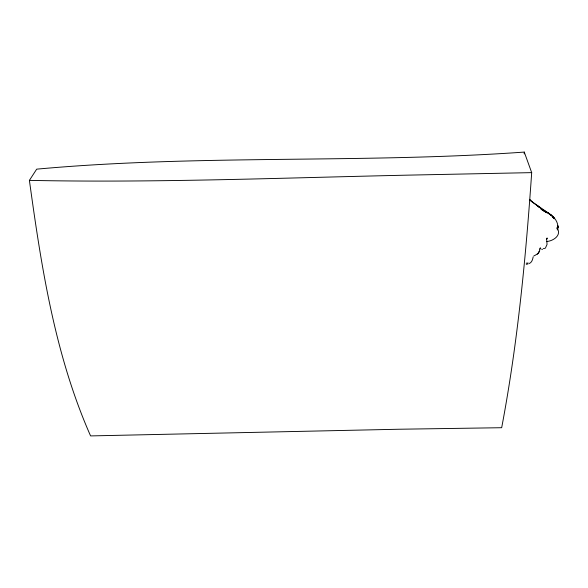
<?xml version="1.0" encoding="UTF-8"?>
<svg xmlns="http://www.w3.org/2000/svg" width="588" height="588" viewBox="0 0 588 588"><rect width="100%" height="100%" fill="white"/><g stroke="black" fill="none" stroke-linecap="round" stroke-linejoin="round"><path stroke-width="0.88" d="M524.209 153.924L524.268 152.086C361.965 163.64 198.817 154.321 36.684 169.153L29.4 180.376C41.358 267.026 54.941 355.358 90.589 435.914L398.885 429.24L501.674 427.711C517.653 343.524 525.775 258.044 531.692 172.629L524.268 152.086M539.777 248.967C540.218 252.708 536.624 254.567 533.808 255.978M546.877 238.669L546.472 239.198L547.134 237.971L546.686 239.485L547.046 244.424L545.458 248.011M539.145 251.216L538.593 252.855L537.292 254.222M557.277 229.989C559.533 223.69 554.859 217.09 549.53 214.061M533.184 256.846C532.618 259.411 532.015 262.358 529.274 263.505M540.115 248.048L540.512 247.798M539.681 248.886L540.828 248.665M544.944 248.312L543.327 248.65M546.671 241.543C553.404 240.962 562.231 235.134 556.961 227.71L557.071 228.769M526.26 264.321L528.097 263.916M526.209 263.174L528.156 263.02M541.688 249.356L542.592 249.297M531.692 172.629L408.153 175.136C281.946 177.87 155.666 182.949 29.4 180.376M542.739 210.203L545.127 211.268L543.944 210.695M545.017 211.217L551.037 214.723L554.455 218.78L551.779 215.759M547.325 212.29L548.303 212.79M542.967 210.357L545.186 211.489L543.216 210.386M545.061 211.805L547.016 212.849M541.269 209.321L542.555 210.026L541.982 209.703M548.001 213.393L548.7 213.804M540.975 209.093L545.686 211.989L537.822 206.145M550.177 214.642L550.971 215.157M538.696 206.748L536.947 205.543L539.777 207.49M529.604 200.089L538.873 206.873M549.163 213.642L532.5 202.044L533.154 202.669L530.141 199.582M549.39 213.995L550.383 214.818M550.39 214.642L551.5 215.656M552.375 216.59L553.521 217.714M552.999 216.759L554.087 218.207L553.499 217.347M557.924 225.961L557.784 227.887L557.924 225.961M557.924 226.983L557.578 228.938L557.924 226.983"/></g></svg>
